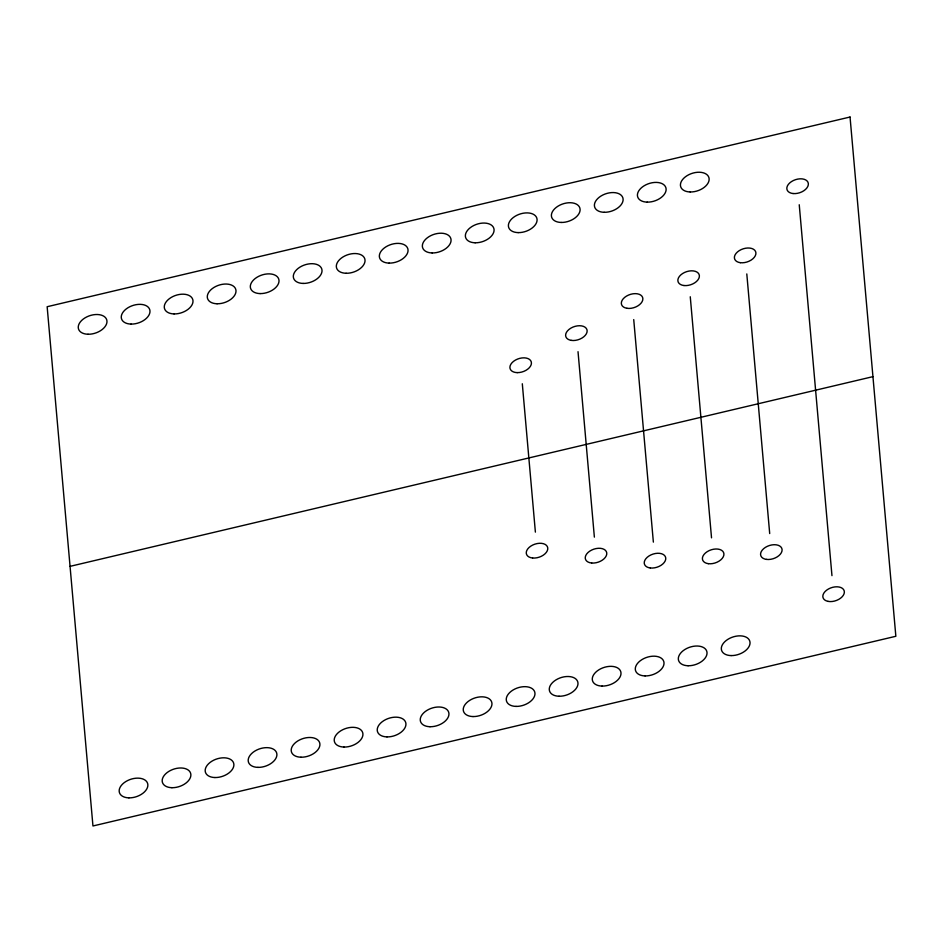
<?xml version="1.0" encoding="UTF-8"?>
<svg xmlns="http://www.w3.org/2000/svg" width="943" height="943" viewBox="0 0 943 943"><rect width="100%" height="100%" fill="white"/><g stroke="black" fill="none" stroke-linecap="round" stroke-linejoin="round"><path stroke-width="1.41" d="M70.053 566.354L872.947 376.646M799.24 204.749L831.962 575.643M746.797 273.93L769.7 533.561M690.264 296.762L711.529 537.84M633.731 319.583L653.369 542.119M578.024 351.68L594.373 537.121M522.304 383.766L535.388 532.123M850.044 117.026L47.15 306.723L92.956 825.974L895.85 636.277L850.044 117.026M828.001 601.363A11.127 6.86 -18.5 0 0 844.362 592.204A11.127 6.86 -18.5 0 0 828.414 589.01A11.127 6.86 -18.5 0 0 828.001 601.363M793.063 193.539A11.127 6.86 -18.5 0 0 808.328 183.449A11.127 6.86 -18.5 0 0 791.413 181.634A11.127 6.86 -18.5 0 0 793.063 193.539M766.494 559.399A11.127 6.86 -18.5 0 0 782.089 549.569A11.127 6.86 -18.5 0 0 765.433 547.353A11.127 6.86 -18.5 0 0 766.494 559.399M740.314 262.684A11.127 6.86 -18.5 0 0 755.909 252.854A11.127 6.86 -18.5 0 0 739.253 250.638A11.127 6.86 -18.5 0 0 740.314 262.684M708.323 563.678A11.127 6.86 -18.5 0 0 723.918 553.847A11.127 6.86 -18.5 0 0 707.262 551.631A11.127 6.86 -18.5 0 0 708.323 563.678M683.97 285.529A11.127 6.86 -18.5 0 0 699.364 275.533A11.127 6.86 -18.5 0 0 682.543 273.576A11.127 6.86 -18.5 0 0 683.97 285.529M650.293 567.969A11.127 6.86 -18.5 0 0 665.746 558.02A11.127 6.86 -18.5 0 0 648.961 555.993A11.127 6.86 -18.5 0 0 650.293 567.969M626.965 308.29A11.127 6.86 -18.5 0 0 642.867 298.707A11.127 6.86 -18.5 0 0 626.47 296.114A11.127 6.86 -18.5 0 0 626.965 308.29M571.175 340.364A11.127 6.86 -18.5 0 0 587.147 330.852A11.127 6.86 -18.5 0 0 570.821 328.164A11.127 6.86 -18.5 0 0 571.175 340.364M591.674 563.018A11.127 6.86 -18.5 0 0 606.726 552.775A11.127 6.86 -18.5 0 0 589.646 551.219A11.127 6.86 -18.5 0 0 591.674 563.018M532.595 558.008A11.127 6.86 -18.5 0 0 547.742 547.848A11.127 6.86 -18.5 0 0 530.744 546.162A11.127 6.86 -18.5 0 0 532.595 558.008M517.165 372.626A11.127 6.86 -18.5 0 0 531.239 361.77A11.127 6.86 -18.5 0 0 513.605 361.287A11.127 6.86 -18.5 0 0 517.165 372.626M88.029 334.246A14.829 9.147 -18.5 0 0 106.7 319.724A14.829 9.147 -18.5 0 0 83.125 319.17A14.829 9.147 -18.5 0 0 88.029 334.246M131.042 324.086A14.829 9.147 -18.5 0 0 149.713 309.563A14.829 9.147 -18.5 0 0 126.138 309.009A14.829 9.147 -18.5 0 0 131.042 324.086M174.054 313.925A14.829 9.147 -18.5 0 0 192.726 299.391A14.829 9.147 -18.5 0 0 169.151 298.848A14.829 9.147 -18.5 0 0 174.054 313.925M217.067 303.764A14.829 9.147 -18.5 0 0 235.726 289.23A14.829 9.147 -18.5 0 0 212.163 288.688A14.829 9.147 -18.5 0 0 217.067 303.764M260.079 293.591A14.829 9.147 -18.5 0 0 278.739 279.069A14.829 9.147 -18.5 0 0 255.176 278.527A14.829 9.147 -18.5 0 0 260.079 293.591M303.092 283.43A14.829 9.147 -18.5 0 0 321.752 268.908A14.829 9.147 -18.5 0 0 298.188 268.354A14.829 9.147 -18.5 0 0 303.092 283.43M346.105 273.27A14.829 9.147 -18.5 0 0 364.764 258.747A14.829 9.147 -18.5 0 0 341.201 258.193A14.829 9.147 -18.5 0 0 346.105 273.27M389.117 263.109A14.829 9.147 -18.5 0 0 407.777 248.587A14.829 9.147 -18.5 0 0 384.214 248.033A14.829 9.147 -18.5 0 0 389.117 263.109M432.118 252.948A14.829 9.147 -18.5 0 0 450.789 238.414A14.829 9.147 -18.5 0 0 427.226 237.872A14.829 9.147 -18.5 0 0 432.118 252.948M475.131 242.787A14.829 9.147 -18.5 0 0 493.802 228.253A14.829 9.147 -18.5 0 0 470.239 227.711A14.829 9.147 -18.5 0 0 475.131 242.787M518.143 232.615A14.829 9.147 -18.5 0 0 536.815 218.092A14.829 9.147 -18.5 0 0 513.251 217.55A14.829 9.147 -18.5 0 0 518.143 232.615M561.156 222.454A14.829 9.147 -18.5 0 0 579.827 207.931A14.829 9.147 -18.5 0 0 556.264 207.377A14.829 9.147 -18.5 0 0 561.156 222.454M604.168 212.293A14.829 9.147 -18.5 0 0 622.84 197.771A14.829 9.147 -18.5 0 0 599.276 197.217A14.829 9.147 -18.5 0 0 604.168 212.293M647.181 202.132A14.829 9.147 -18.5 0 0 665.852 187.61A14.829 9.147 -18.5 0 0 642.289 187.056A14.829 9.147 -18.5 0 0 647.181 202.132M690.193 191.971A14.829 9.147 -18.5 0 0 708.865 177.437A14.829 9.147 -18.5 0 0 685.302 176.895A14.829 9.147 -18.5 0 0 690.193 191.971M731.096 655.585A14.829 9.147 -18.5 0 0 749.768 641.063A14.829 9.147 -18.5 0 0 726.193 640.509A14.829 9.147 -18.5 0 0 731.096 655.585M688.084 665.746A14.829 9.147 -18.5 0 0 706.755 651.224A14.829 9.147 -18.5 0 0 683.18 650.682A14.829 9.147 -18.5 0 0 688.084 665.746M214.945 777.539A14.829 9.147 -18.5 0 0 233.616 763.017A14.829 9.147 -18.5 0 0 210.053 762.463A14.829 9.147 -18.5 0 0 214.945 777.539M171.932 787.7A14.829 9.147 -18.5 0 0 190.604 773.177A14.829 9.147 -18.5 0 0 167.041 772.635A14.829 9.147 -18.5 0 0 171.932 787.7M559.046 696.24A14.829 9.147 -18.5 0 0 577.717 681.718A14.829 9.147 -18.5 0 0 554.142 681.164A14.829 9.147 -18.5 0 0 559.046 696.24M602.058 686.08A14.829 9.147 -18.5 0 0 620.73 671.546A14.829 9.147 -18.5 0 0 597.155 671.003A14.829 9.147 -18.5 0 0 602.058 686.08M645.071 675.919A14.829 9.147 -18.5 0 0 663.742 661.385A14.829 9.147 -18.5 0 0 640.167 660.843A14.829 9.147 -18.5 0 0 645.071 675.919M386.995 736.896A14.829 9.147 -18.5 0 0 405.667 722.362A14.829 9.147 -18.5 0 0 382.104 721.819A14.829 9.147 -18.5 0 0 386.995 736.896M257.958 767.378A14.829 9.147 -18.5 0 0 276.629 752.856A14.829 9.147 -18.5 0 0 253.066 752.302A14.829 9.147 -18.5 0 0 257.958 767.378M430.008 726.723A14.829 9.147 -18.5 0 0 448.679 712.201A14.829 9.147 -18.5 0 0 425.104 711.659A14.829 9.147 -18.5 0 0 430.008 726.723M300.97 757.217A14.829 9.147 -18.5 0 0 319.642 742.683A14.829 9.147 -18.5 0 0 296.078 742.141A14.829 9.147 -18.5 0 0 300.97 757.217M473.021 716.562A14.829 9.147 -18.5 0 0 491.692 702.04A14.829 9.147 -18.5 0 0 468.117 701.486A14.829 9.147 -18.5 0 0 473.021 716.562M343.983 747.056A14.829 9.147 -18.5 0 0 362.654 732.522A14.829 9.147 -18.5 0 0 339.091 731.98A14.829 9.147 -18.5 0 0 343.983 747.056M516.033 706.401A14.829 9.147 -18.5 0 0 534.705 691.879A14.829 9.147 -18.5 0 0 511.13 691.325A14.829 9.147 -18.5 0 0 516.033 706.401M128.92 797.861A14.829 9.147 -18.5 0 0 147.591 783.338A14.829 9.147 -18.5 0 0 124.028 782.796A14.829 9.147 -18.5 0 0 128.92 797.861"/></g></svg>
